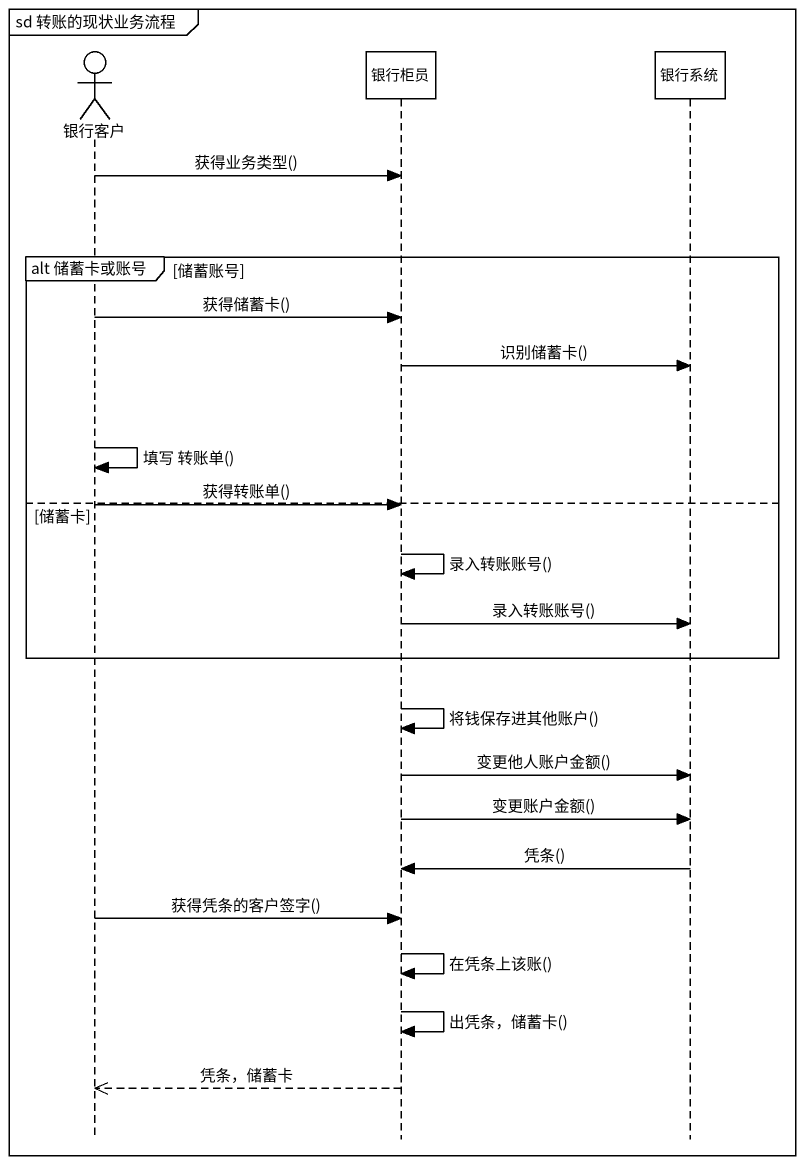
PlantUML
@startuml
mainframe sd 转账的现状业务流程
hide footbox
actor 银行客户
participant 银行柜员
participant 银行系统

银行客户 -> 银行柜员 : 获得业务类型()
group alt 储蓄卡或账号 [储蓄账号]
  银行客户 -> 银行柜员 : 获得储蓄卡()
  银行柜员 -> 银行系统 : 识别储蓄卡()
  银行客户 -> 银行客户 : 填写 转账单()
else 储蓄卡
  银行客户 -> 银行柜员 : 获得转账单()
  银行柜员 -> 银行柜员 : 录入转账账号()
  银行柜员 -> 银行系统 : 录入转账账号()
end
银行柜员 -> 银行柜员 : 将钱保存进其他账户()
银行柜员 -> 银行系统 : 变更他人账户金额()
银行柜员 -> 银行系统 : 变更账户金额()
银行系统 -> 银行柜员 : 凭条()
银行客户 -> 银行柜员 : 获得凭条的客户签字()
银行柜员 -> 银行柜员 : 在凭条上该账()
银行柜员 -> 银行柜员 : 出凭条，储蓄卡()
银行柜员 -->> 银行客户 : 凭条，储蓄卡
@enduml
